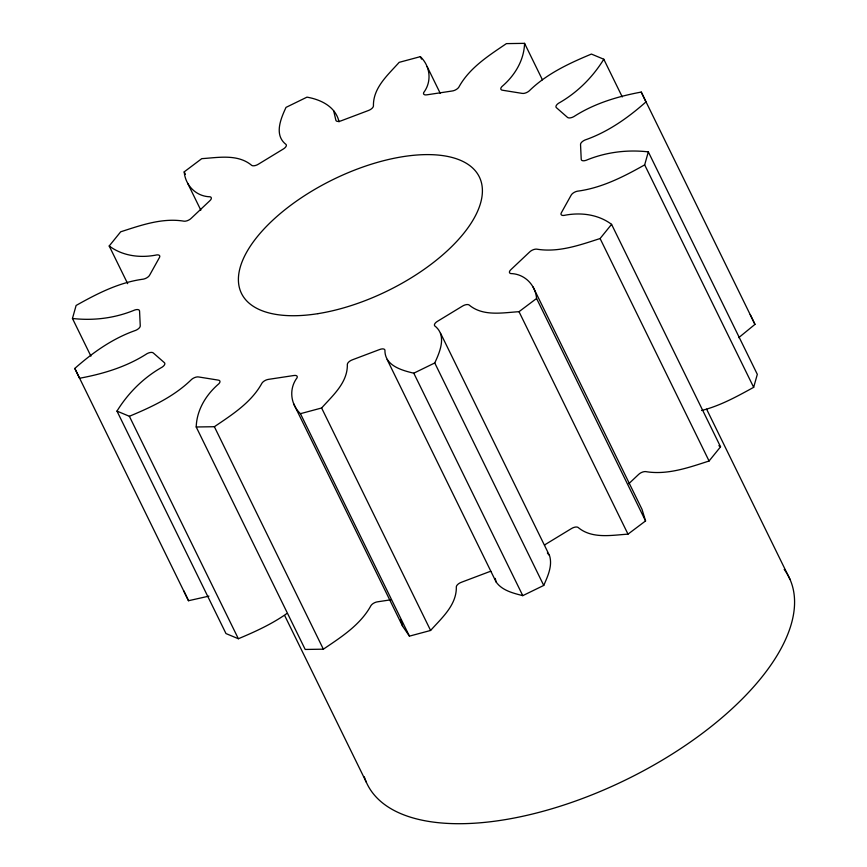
<?xml version="1.0" encoding="UTF-8"?>
<svg xmlns="http://www.w3.org/2000/svg" width="867" height="867" viewBox="0 0 867 867"><rect width="100%" height="100%" fill="white"/><g stroke="black" fill="none" stroke-linecap="round" stroke-linejoin="round"><path stroke-width="1.3" d="M390.844 599.801L377.763 601.785A5.505 2.579 -26.1 0 0 370.989 605.545C360.39 624.977 341.165 637.104 323.358 649.177L305.195 649.459L196.213 426.987C196.722 409.907 206.129 394.604 218.896 383.734A5.505 2.579 -26.1 0 0 218.116 380.093L198.803 376.993A5.505 2.579 -26.1 0 0 191.65 379.367C174.18 396.544 151.692 406.981 129.367 416.279L116.98 411.099C128.164 392.946 143.619 377.578 162.237 367.088A5.505 2.579 -26.1 0 0 164.253 362.558L153.426 353.075A5.505 2.579 -26.1 0 0 146.978 353.693C126.615 366.839 103.173 373.905 79.536 378.261L74.811 368.432C92.834 352.479 112.84 338.314 135.751 330.349A5.505 2.579 -26.1 0 0 140.248 325.645L139.565 311.21A5.505 2.579 -26.1 0 0 134.797 309.985C115.138 318.178 93.571 320.888 72.46 318.471L76.112 305.466C97.158 293.61 119.191 282.306 143.467 279.131A5.505 2.579 -26.1 0 0 149.753 274.947L159.322 257.759A5.505 2.579 -26.1 0 0 156.96 254.887C140.617 258.236 122.832 256.188 109.209 245.99L120.686 231.803C141.104 225.236 162.432 217.552 184.205 221.215A5.505 2.579 -26.1 0 0 191.325 218.202L209.684 200.873A5.505 2.579 -26.1 0 0 210.096 196.787C196.17 196.527 185.321 185.451 184.205 171.861L201.762 158.65C218.376 157.599 237.851 153.687 251.766 165.424A5.505 2.579 -26.1 0 0 258.648 164.036L282.989 149.211A5.505 2.579 -26.1 0 0 286.11 144.529C273.744 135.046 280.778 118.703 286.023 107.378L306.983 97.147C320.996 99.618 335.627 106.641 339.062 121.846M333.708 110.9L335.865 120.253A5.505 2.579 -26.1 0 0 341.446 120.697L368.085 110.64A5.505 2.579 -26.1 0 0 373.439 106.067C372.918 87.795 388.037 74.844 399.167 62.348L420.343 56.658C430.292 66.044 432.08 81.465 423.692 92.574A5.505 2.579 -26.1 0 0 427.138 94.785L452.01 91.024A5.505 2.579 -26.1 0 0 458.773 87.264C469.383 67.832 488.598 55.694 506.404 43.621L524.568 43.35C524.058 60.43 514.651 75.743 501.885 86.602A5.505 2.579 -26.1 0 0 502.665 90.255L521.977 93.354A5.505 2.579 -26.1 0 0 529.13 90.981C546.6 73.803 569.088 63.367 591.413 54.068L603.8 59.238L622.257 96.92M701.566 410.503C720.087 405.864 737.026 396.468 753.661 387.332L644.669 164.871L648.321 151.877C627.209 149.449 605.643 152.159 585.984 160.352A5.505 2.579 -26.1 0 1 581.215 159.138L580.543 144.702A5.505 2.579 -26.1 0 1 585.03 139.988C607.94 132.022 627.946 117.869 645.969 101.916L641.244 92.075C617.607 96.432 594.166 103.498 573.802 116.644A5.505 2.579 -26.1 0 1 567.354 117.273L556.527 107.779A5.505 2.579 -26.1 0 1 558.543 103.26C577.162 92.769 592.616 77.391 603.8 59.238M753.661 387.332L757.314 374.338L648.321 151.877M196.213 426.987L214.377 426.716C232.183 414.643 251.397 402.505 262.007 383.073A5.505 2.579 -26.1 0 1 268.781 379.323L293.642 375.552A5.505 2.579 -26.1 0 1 297.088 377.763C288.7 388.882 290.488 404.293 300.448 413.678L321.614 407.989C332.755 395.504 347.862 382.542 347.342 364.27A5.505 2.579 -26.1 0 1 352.696 359.697L379.334 349.639A5.505 2.579 -26.1 0 1 384.926 350.084C384.569 365.636 401.681 370.339 413.797 373.189L434.757 362.959C440.002 351.634 447.036 335.291 434.67 325.819A5.505 2.579 -26.1 0 1 437.792 321.126L462.144 306.311A5.505 2.579 -26.1 0 1 469.014 304.913C482.941 316.661 502.405 312.738 519.019 311.687L536.575 298.476C535.459 284.896 524.611 273.82 510.685 273.56A5.505 2.579 -26.1 0 1 511.097 269.464L529.455 252.145A5.505 2.579 -26.1 0 1 536.575 249.122C558.348 252.785 579.687 245.112 600.094 238.533L611.571 224.347C597.948 214.149 580.164 212.112 563.821 215.45A5.505 2.579 -26.1 0 1 561.458 212.578L571.028 195.389A5.505 2.579 -26.1 0 1 577.314 191.206C601.59 188.041 623.622 176.727 644.669 164.871M387.083 359.437L496.065 581.898C502.015 590.535 513.177 593.158 522.779 595.651L543.739 585.431C547.749 576.295 552.637 565.88 549.602 555.78L440.609 333.318M628.781 483.721L638.437 474.607A5.505 2.579 -26.1 0 1 645.557 471.583C667.33 475.257 688.669 467.573 709.076 461.006L720.553 446.819L611.571 224.347M293.62 403.719L402.602 626.191L409.43 636.14L430.596 630.461C441.737 617.965 456.844 605.003 456.324 586.742A5.505 2.579 -26.1 0 1 461.678 582.169L488.316 572.112A5.505 2.579 -26.1 0 1 490.906 571.386M750.226 314.537L754.962 324.377L738.706 337.675M544.606 545.191A5.505 2.579 -26.1 0 1 546.774 543.587L571.125 528.772A5.505 2.579 -26.1 0 1 578.007 527.374C591.923 539.122 611.398 535.199 628.001 534.148L645.557 520.937L642.035 509.373L533.053 286.912M286.706 613.619C271.815 624.121 255.115 631.74 238.36 638.741L225.973 633.56L116.98 411.099M208.947 596.128L188.518 600.723L74.811 368.432M718.851 445.66L720.553 446.819M547.37 552.973L548.854 554.847M641.244 92.075L754.962 324.377M706.616 409.181L790 579.373M524.568 43.35L542.428 79.818M600.094 238.533L709.076 461.006M427.16 66.618L440.263 93.365M420.343 56.658L421.525 59.097M536.575 298.476L645.557 520.937M519.019 311.687L628.001 534.148M434.757 362.959L543.739 585.431M413.797 373.189L522.779 595.651M321.614 407.989L430.596 630.461M184.205 171.861L185.397 174.3M187.727 183.436L200.83 210.172M300.448 413.678L409.43 636.14M214.377 426.716L323.358 649.177M109.209 245.99L127.677 283.672M284.744 615.678L366.329 782.229M129.367 416.279L238.36 638.741M72.46 318.471L90.916 356.153M183.793 590.893L188.518 600.723M400.749 619.948L402.602 626.191M495.252 578.397L496.065 581.898M784.202 569.402A234.892 109.914 -26.1 0 1 627.99 778.783A234.892 109.914 -26.1 0 1 364.303 776.821M317.918 313.659A132.423 61.969 -26.1 0 0 480.686 180.195A132.423 61.969 -26.1 0 0 282.577 211.656A132.423 61.969 -26.1 0 0 317.918 313.659"/></g></svg>
